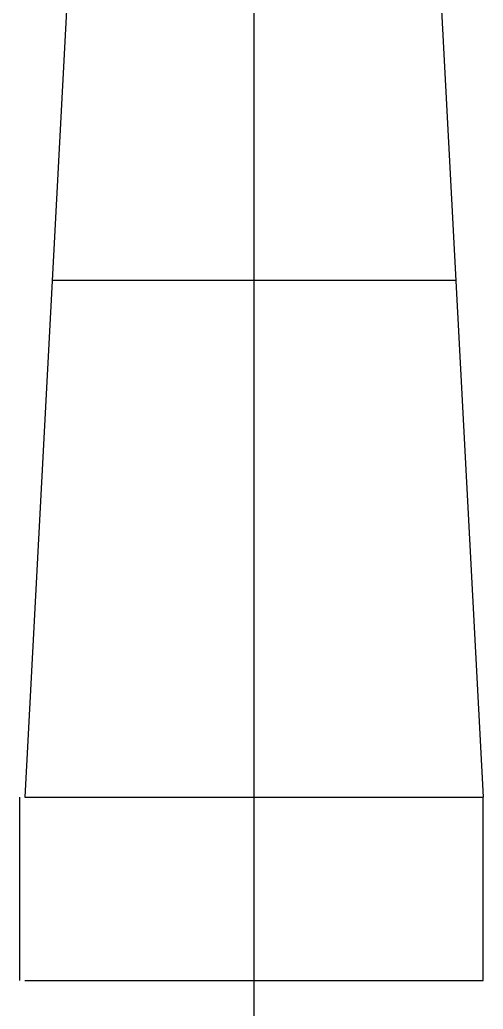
# Model space of a CAD drawing. Header units: millimetres. Extents: x 23536 to 47095, y 9984 to 20154.
# Drawn here: x 23634.6621 to 23634.8886, y 10081.0601 to 10081.5435 of the extents above; entities that cross this region are included whole.
import ezdxf

# ---------------------------------------------------------------- set-up
doc = ezdxf.new("R2010")
doc.units = ezdxf.units.MM
doc.header["$LTSCALE"] = 30
doc.header["$MEASUREMENT"] = 0
doc.linetypes.add('DASHDOT', pattern=[1, 0.5, -0.25, 0, -0.25])
doc.layers.get('0').update_dxf_attribs({"linetype": 'CONTINUOUS'})
doc.layers.add('AMARELO', color=2, linetype='CONTINUOUS')
doc.layers.add('COLOR8', color=8, linetype='CONTINUOUS')

msp = doc.modelspace()

# ---------------------------------------------------------------- linework, layer by layer
for p, q in [((23634.67799, 10081.41638), (23634.87527, 10081.41638)), ((23634.66463, 10081.16371), (23634.88864, 10081.16371))]:
    msp.add_line(p, q)
at = {"layer": 'AMARELO'}
for p, q in [((23634.70943, 10082.01082), (23634.66463, 10081.16371)), ((23634.85228, 10081.85114), (23634.88864, 10081.16371)), ((23634.66209, 10081.0741), (23634.66209, 10081.16371)), ((23634.88864, 10081.0741), (23634.88864, 10081.16371)), ((23634.66463, 10081.0741), (23634.88864, 10081.0741))]:
    msp.add_line(p, q, dxfattribs=at)
at = {"layer": 'COLOR8', "linetype": 'DASHDOT', "ltscale": 0.5}
msp.add_line((23634.77663, 10080.94), (23634.77663, 10082.01082), dxfattribs=at)

doc.saveas('drawing.dxf')
